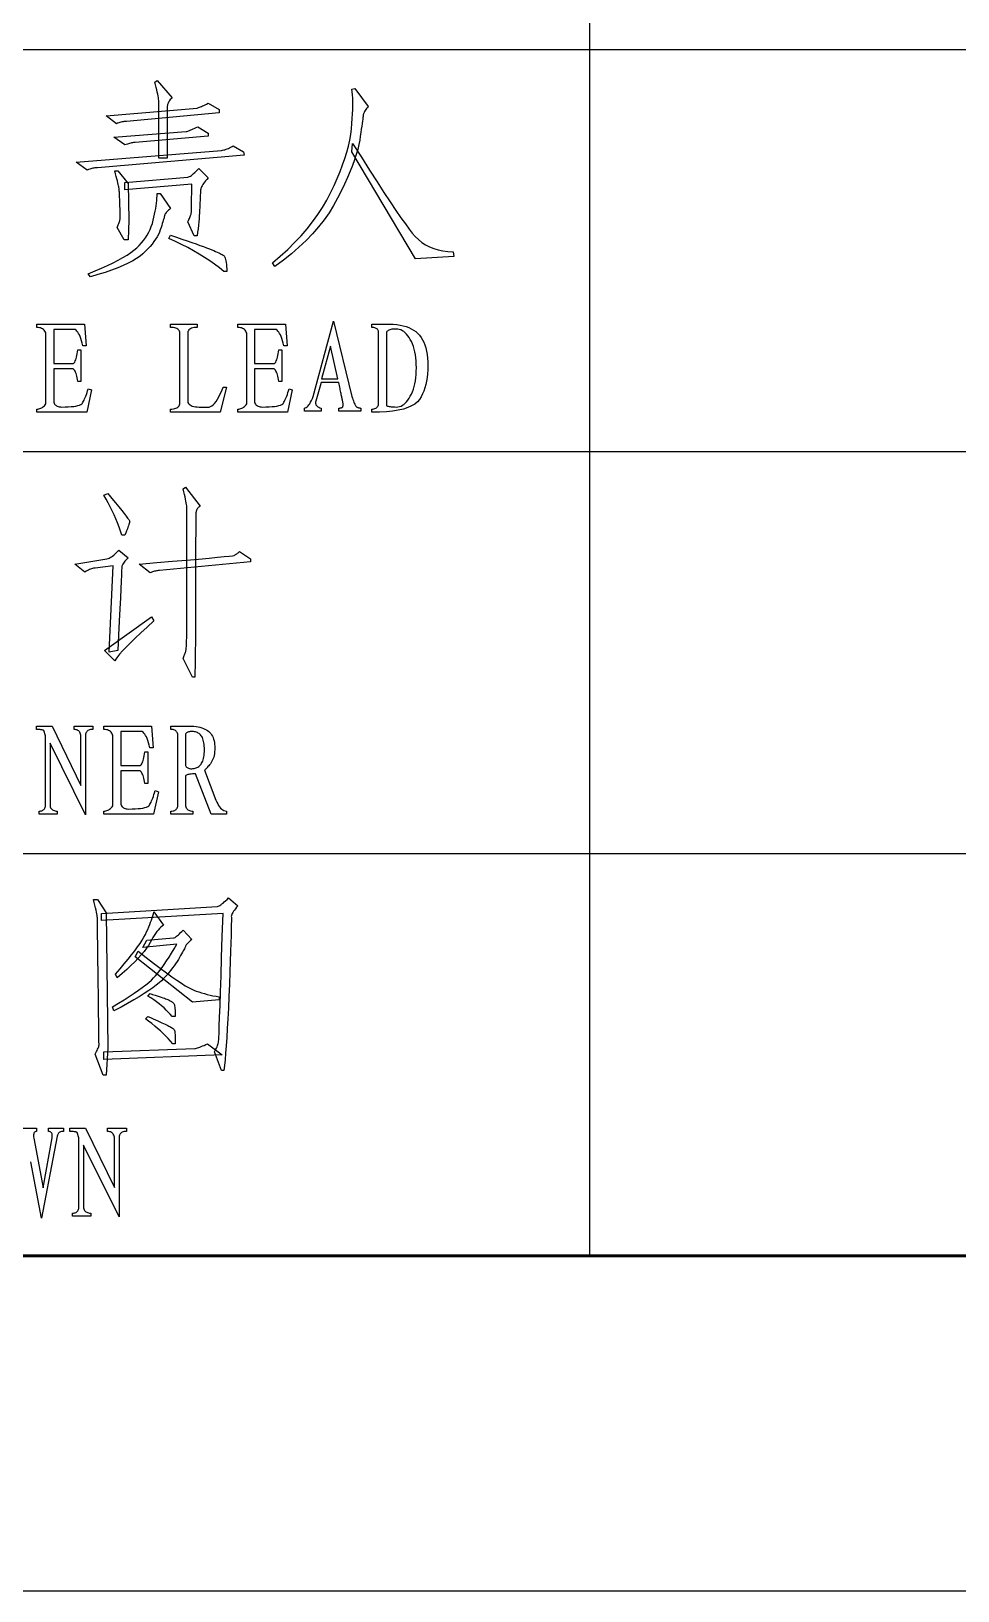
# Model space of a CAD drawing. Extents: x 0 to 420, y 0 to 297.
# Drawn here: x 244.66 to 258.49, y 0 to 23.28 of the extents above; entities that cross this region are included whole.
import ezdxf

# ---------------------------------------------------------------- set-up
doc = ezdxf.new("R2010")
doc.units = 0

msp = doc.modelspace()

# ---------------------------------------------------------------- linework, layer by layer
at = {"color": 7, "lineweight": 25}
for p, q in [((253, 5), (253, 47)), ((303, 23), (235, 23)), ((303, 17), (235, 17)), ((303, 11), (235, 11)), ((0, 0), (420, 0))]:
    msp.add_line(p, q, dxfattribs=at)
at = {"color": 7, "lineweight": 50}
for p, q in [((415, 5), (25, 5)), ((235, 5), (415, 5)), ((235, 5), (415, 5)), ((235, 5), (415, 5)), ((235, 5), (415, 5)), ((235, 5), (415, 5)), ((235, 5), (415, 5)), ((235, 5), (415, 5))]:
    msp.add_line(p, q, dxfattribs=at)
at = {"color": 7, "lineweight": 25}
for points in [[(246.69, 22.161), (246.69, 22.144), (246.69, 22.113), (246.69, 22.069), (246.69, 22.011), (246.69, 21.94), (246.69, 21.855), (246.69, 21.757), (246.69, 21.645), (246.69, 21.52), (246.69, 21.382), (246.562, 21.382), (246.562, 22.226), (246.561, 22.243), (246.559, 22.263), (246.556, 22.286), (246.552, 22.312), (246.547, 22.34), (246.54, 22.37), (246.533, 22.404), (246.524, 22.439), (246.514, 22.478), (246.503, 22.518), (246.538, 22.542), (246.761, 22.284), (246.747, 22.27), (246.735, 22.257), (246.725, 22.243), (246.716, 22.231), (246.708, 22.218), (246.702, 22.206), (246.697, 22.194), (246.693, 22.183), (246.691, 22.172)], [(249.562, 21.651), (249.55, 21.586), (249.533, 21.515), (249.512, 21.44), (249.487, 21.361), (249.456, 21.276), (249.421, 21.187), (249.381, 21.093), (249.337, 20.995), (249.287, 20.892), (249.233, 20.784), (249.173, 20.675), (249.106, 20.567), (249.031, 20.461), (248.948, 20.357), (248.858, 20.254), (248.761, 20.153), (248.656, 20.053), (248.543, 19.955), (248.423, 19.859), (248.296, 19.765), (248.261, 19.823), (248.377, 19.922), (248.487, 20.022), (248.59, 20.124), (248.686, 20.226), (248.776, 20.33), (248.86, 20.435), (248.937, 20.541), (249.007, 20.648), (249.071, 20.757), (249.128, 20.866), (249.18, 20.975), (249.227, 21.081), (249.269, 21.183), (249.307, 21.283), (249.34, 21.38), (249.369, 21.474), (249.393, 21.565), (249.413, 21.654), (249.428, 21.739), (249.439, 21.821), (249.446, 21.9), (249.452, 21.974), (249.456, 22.044), (249.459, 22.11), (249.46, 22.171), (249.46, 22.228), (249.459, 22.281), (249.455, 22.329), (249.451, 22.373), (249.444, 22.413), (249.491, 22.425), (249.69, 22.155), (249.677, 22.139), (249.665, 22.124), (249.654, 22.109), (249.645, 22.094), (249.636, 22.08), (249.629, 22.067), (249.624, 22.055), (249.619, 22.043), (249.616, 22.031), (249.614, 22.02), (249.613, 22.007), (249.61, 21.989), (249.607, 21.965), (249.603, 21.936), (249.598, 21.902), (249.592, 21.862), (249.586, 21.817), (249.579, 21.767), (249.571, 21.712)], [(246.081, 21.933), (246.069, 21.932), (246.056, 21.931), (246.043, 21.929), (246.029, 21.927), (246.014, 21.924), (245.998, 21.92), (245.982, 21.915), (245.965, 21.91), (245.947, 21.904), (245.929, 21.897), (245.776, 22.015), (247.136, 22.132), (247.146, 22.135), (247.157, 22.138), (247.17, 22.143), (247.185, 22.149), (247.2, 22.155), (247.217, 22.163), (247.236, 22.171), (247.256, 22.181), (247.277, 22.191), (247.3, 22.202), (247.464, 22.108), (247.464, 22.061)], [(246.21, 21.616), (246.198, 21.616), (246.185, 21.615), (246.172, 21.613), (246.157, 21.611), (246.143, 21.607), (246.127, 21.603), (246.111, 21.599), (246.094, 21.594), (246.076, 21.588), (246.058, 21.581), (245.894, 21.698), (246.972, 21.78), (246.982, 21.783), (246.994, 21.787), (247.007, 21.791), (247.022, 21.797), (247.039, 21.804), (247.057, 21.811), (247.078, 21.82), (247.099, 21.829), (247.123, 21.839), (247.147, 21.851), (247.3, 21.757), (247.3, 21.71)], [(247.499, 21.499), (247.516, 21.502), (247.532, 21.506), (247.549, 21.51), (247.567, 21.516), (247.584, 21.522), (247.602, 21.53), (247.62, 21.538), (247.638, 21.548), (247.656, 21.558), (247.675, 21.569), (247.827, 21.476), (247.839, 21.429), (245.647, 21.241), (245.635, 21.241), (245.623, 21.24), (245.609, 21.238), (245.595, 21.236), (245.58, 21.232), (245.565, 21.228), (245.548, 21.224), (245.531, 21.219), (245.514, 21.213), (245.495, 21.206), (245.331, 21.323)], [(250.956, 19.987), (250.968, 19.917), (250.394, 19.882), (249.444, 21.476), (249.456, 21.604), (249.587, 21.397), (249.709, 21.206), (249.822, 21.031), (249.925, 20.872), (250.019, 20.73), (250.103, 20.604), (250.178, 20.494), (250.244, 20.401), (250.3, 20.323), (250.347, 20.263), (250.391, 20.212), (250.439, 20.167), (250.49, 20.127), (250.545, 20.092), (250.605, 20.062), (250.667, 20.037), (250.734, 20.017), (250.804, 20.002), (250.878, 19.992)], [(246.105, 20.163), (246.046, 20.163), (245.94, 20.351), (245.949, 20.371), (245.957, 20.39), (245.964, 20.407), (245.97, 20.423), (245.976, 20.437), (245.98, 20.45), (245.983, 20.461), (245.985, 20.471), (245.987, 20.479), (245.987, 20.485), (245.987, 20.493), (245.987, 20.503), (245.987, 20.517), (245.986, 20.534), (245.986, 20.554), (245.985, 20.577), (245.984, 20.604), (245.984, 20.633), (245.983, 20.666), (245.981, 20.702), (245.98, 20.738), (245.979, 20.771), (245.978, 20.801), (245.977, 20.829), (245.976, 20.853), (245.974, 20.874), (245.973, 20.893), (245.972, 20.908), (245.971, 20.921), (245.97, 20.931), (245.968, 20.941), (245.965, 20.954), (245.962, 20.972), (245.957, 20.992), (245.951, 21.017), (245.944, 21.045), (245.936, 21.077), (245.927, 21.112), (245.916, 21.152), (245.905, 21.194), (245.952, 21.194), (246.105, 21.007), (246.116, 20.456)], [(246.995, 20.433), (247.004, 20.451), (247.012, 20.468), (247.02, 20.484), (247.026, 20.499), (247.032, 20.513), (247.037, 20.526), (247.041, 20.538), (247.044, 20.549), (247.046, 20.559), (247.048, 20.567), (247.049, 20.579), (247.05, 20.598), (247.051, 20.623), (247.052, 20.655), (247.052, 20.695), (247.053, 20.741), (247.053, 20.794), (247.054, 20.854), (247.054, 20.921), (247.054, 20.995), (246.058, 20.913), (246.058, 21.018), (246.995, 21.101), (247.007, 21.104), (247.02, 21.109), (247.035, 21.117), (247.05, 21.127), (247.065, 21.139), (247.082, 21.153), (247.1, 21.169), (247.119, 21.187), (247.139, 21.207), (247.159, 21.229), (247.3, 21.089), (247.28, 21.066), (247.262, 21.044), (247.246, 21.024), (247.231, 21.005), (247.219, 20.988), (247.209, 20.971), (247.201, 20.956), (247.195, 20.943), (247.191, 20.93), (247.189, 20.919), (247.187, 20.907), (247.186, 20.893), (247.185, 20.876), (247.184, 20.856), (247.183, 20.834), (247.181, 20.809), (247.18, 20.782), (247.179, 20.752), (247.178, 20.72), (247.177, 20.684), (247.175, 20.647), (247.173, 20.608), (247.171, 20.567), (247.167, 20.523), (247.164, 20.478), (247.159, 20.431), (247.154, 20.381), (247.149, 20.33), (247.143, 20.277), (247.136, 20.222), (247.089, 20.222)], [(246.48, 20.456), (246.491, 20.502), (246.501, 20.547), (246.509, 20.59), (246.517, 20.632), (246.523, 20.673), (246.529, 20.712), (246.533, 20.75), (246.536, 20.786), (246.538, 20.821), (246.538, 20.854), (246.585, 20.854), (246.737, 20.632), (246.722, 20.618), (246.708, 20.605), (246.695, 20.593), (246.684, 20.581), (246.674, 20.57), (246.666, 20.56), (246.66, 20.551), (246.655, 20.542), (246.651, 20.534), (246.649, 20.526), (246.648, 20.518), (246.645, 20.507), (246.641, 20.493), (246.636, 20.476), (246.63, 20.456), (246.623, 20.433), (246.615, 20.408), (246.606, 20.38), (246.596, 20.349), (246.585, 20.315), (246.572, 20.28), (246.556, 20.245), (246.537, 20.209), (246.516, 20.174), (246.491, 20.138), (246.464, 20.102), (246.434, 20.066), (246.401, 20.03), (246.366, 19.994), (246.327, 19.958), (246.283, 19.922), (246.232, 19.886), (246.173, 19.851), (246.106, 19.815), (246.031, 19.781), (245.949, 19.746), (245.859, 19.712), (245.761, 19.679), (245.655, 19.645), (245.542, 19.612), (245.507, 19.659), (245.611, 19.701), (245.708, 19.742), (245.799, 19.782), (245.882, 19.822), (245.958, 19.861), (246.027, 19.9), (246.089, 19.937), (246.144, 19.974), (246.192, 20.01), (246.233, 20.046), (246.27, 20.082), (246.303, 20.118), (246.334, 20.157), (246.363, 20.196), (246.389, 20.236), (246.412, 20.278), (246.433, 20.321), (246.451, 20.365), (246.467, 20.41)], [(247.353, 20.017), (247.383, 20.004), (247.411, 19.992), (247.436, 19.981), (247.459, 19.971), (247.479, 19.961), (247.496, 19.952), (247.511, 19.944), (247.523, 19.936), (247.533, 19.929), (247.54, 19.923), (247.546, 19.915), (247.551, 19.904), (247.556, 19.89), (247.561, 19.872), (247.565, 19.851), (247.569, 19.826), (247.572, 19.798), (247.576, 19.767), (247.579, 19.732), (247.581, 19.694), (247.534, 19.694), (247.467, 19.748), (247.396, 19.8), (247.323, 19.852), (247.245, 19.902), (247.165, 19.952), (247.081, 20.001), (246.994, 20.049), (246.904, 20.096), (246.811, 20.141), (246.714, 20.186), (246.737, 20.233), (246.826, 20.204), (246.908, 20.176), (246.985, 20.15), (247.055, 20.126), (247.12, 20.103), (247.178, 20.082), (247.231, 20.063), (247.277, 20.046), (247.318, 20.03)], [(245.431, 18.583), (245.421, 18.622), (245.411, 18.658), (245.401, 18.69), (245.39, 18.72), (245.378, 18.745), (245.366, 18.768), (245.354, 18.787), (245.341, 18.803), (245.328, 18.816), (245.314, 18.826), (244.994, 18.826), (244.994, 18.318), (245.032, 18.318), (245.068, 18.318), (245.102, 18.318), (245.135, 18.318), (245.165, 18.318), (245.194, 18.318), (245.221, 18.318), (245.246, 18.318), (245.269, 18.318), (245.29, 18.318), (245.3, 18.328), (245.308, 18.341), (245.316, 18.356), (245.323, 18.373), (245.33, 18.392), (245.335, 18.413), (245.341, 18.437), (245.345, 18.463), (245.35, 18.491), (245.353, 18.521), (245.4, 18.521), (245.4, 18.052), (245.353, 18.052), (245.349, 18.079), (245.345, 18.105), (245.34, 18.128), (245.334, 18.15), (245.328, 18.169), (245.32, 18.187), (245.312, 18.203), (245.303, 18.217), (245.293, 18.229), (245.283, 18.24), (245.246, 18.24), (245.211, 18.24), (245.178, 18.24), (245.146, 18.24), (245.117, 18.24), (245.089, 18.24), (245.062, 18.24), (245.038, 18.24), (245.015, 18.24), (244.994, 18.24), (244.994, 17.74), (244.999, 17.726), (245.006, 17.714), (245.014, 17.704), (245.024, 17.695), (245.035, 17.687), (245.047, 17.681), (245.061, 17.676), (245.076, 17.672), (245.093, 17.67), (245.111, 17.669), (245.163, 17.67), (245.211, 17.672), (245.254, 17.675), (245.292, 17.679), (245.326, 17.684), (245.355, 17.69), (245.379, 17.698), (245.398, 17.707), (245.413, 17.717), (245.423, 17.728), (245.431, 17.741), (245.439, 17.755), (245.447, 17.772), (245.456, 17.79), (245.464, 17.811), (245.473, 17.833), (245.482, 17.858), (245.491, 17.884), (245.5, 17.912), (245.509, 17.943), (245.556, 17.927), (245.486, 17.591), (244.744, 17.591), (244.744, 17.638), (244.759, 17.639), (244.774, 17.641), (244.788, 17.645), (244.802, 17.651), (244.816, 17.658), (244.829, 17.666), (244.841, 17.676), (244.854, 17.688), (244.865, 17.701), (244.876, 17.716), (244.876, 18.771), (244.869, 18.787), (244.861, 18.802), (244.851, 18.815), (244.84, 18.826), (244.828, 18.835), (244.814, 18.843), (244.798, 18.849), (244.781, 18.853), (244.763, 18.856), (244.744, 18.857), (244.744, 18.904), (245.455, 18.904), (245.478, 18.583)], [(246.994, 18.779), (246.994, 17.755), (246.998, 17.739), (247.005, 17.724), (247.016, 17.711), (247.029, 17.7), (247.044, 17.691), (247.063, 17.683), (247.084, 17.677), (247.109, 17.673), (247.136, 17.67), (247.165, 17.669), (247.314, 17.669), (247.334, 17.675), (247.355, 17.686), (247.376, 17.703), (247.396, 17.724), (247.417, 17.751), (247.439, 17.784), (247.46, 17.821), (247.481, 17.864), (247.503, 17.913), (247.525, 17.966), (247.572, 17.966), (247.478, 17.591), (246.736, 17.591), (246.736, 17.638), (246.76, 17.639), (246.781, 17.641), (246.801, 17.645), (246.818, 17.651), (246.833, 17.658), (246.846, 17.666), (246.857, 17.676), (246.866, 17.688), (246.872, 17.701), (246.876, 17.716), (246.876, 18.787), (246.872, 18.8), (246.866, 18.812), (246.857, 18.822), (246.846, 18.832), (246.833, 18.839), (246.818, 18.846), (246.801, 18.85), (246.781, 18.854), (246.76, 18.856), (246.736, 18.857), (246.736, 18.904), (247.134, 18.904), (247.134, 18.857), (247.11, 18.856), (247.089, 18.854), (247.069, 18.85), (247.052, 18.844), (247.037, 18.837), (247.024, 18.829), (247.013, 18.819), (247.004, 18.807), (246.998, 18.794)], [(248.431, 18.583), (248.421, 18.622), (248.411, 18.658), (248.401, 18.69), (248.39, 18.72), (248.378, 18.745), (248.366, 18.768), (248.354, 18.787), (248.341, 18.803), (248.328, 18.816), (248.314, 18.826), (247.994, 18.826), (247.994, 18.318), (248.032, 18.318), (248.068, 18.318), (248.102, 18.318), (248.135, 18.318), (248.165, 18.318), (248.194, 18.318), (248.221, 18.318), (248.246, 18.318), (248.269, 18.318), (248.29, 18.318), (248.3, 18.328), (248.308, 18.341), (248.316, 18.356), (248.323, 18.373), (248.33, 18.392), (248.335, 18.413), (248.341, 18.437), (248.345, 18.463), (248.35, 18.491), (248.353, 18.521), (248.4, 18.521), (248.4, 18.052), (248.353, 18.052), (248.349, 18.079), (248.345, 18.105), (248.34, 18.128), (248.334, 18.15), (248.328, 18.169), (248.32, 18.187), (248.312, 18.203), (248.303, 18.217), (248.293, 18.229), (248.283, 18.24), (248.246, 18.24), (248.211, 18.24), (248.178, 18.24), (248.146, 18.24), (248.117, 18.24), (248.089, 18.24), (248.062, 18.24), (248.038, 18.24), (248.015, 18.24), (247.994, 18.24), (247.994, 17.74), (247.999, 17.726), (248.006, 17.714), (248.014, 17.704), (248.024, 17.695), (248.035, 17.687), (248.047, 17.681), (248.061, 17.676), (248.076, 17.672), (248.093, 17.67), (248.111, 17.669), (248.163, 17.67), (248.211, 17.672), (248.254, 17.675), (248.292, 17.679), (248.326, 17.684), (248.355, 17.69), (248.379, 17.698), (248.398, 17.707), (248.413, 17.717), (248.423, 17.728), (248.431, 17.741), (248.439, 17.755), (248.447, 17.772), (248.456, 17.79), (248.464, 17.811), (248.473, 17.833), (248.482, 17.858), (248.491, 17.884), (248.5, 17.912), (248.509, 17.943), (248.556, 17.927), (248.486, 17.591), (247.744, 17.591), (247.744, 17.638), (247.759, 17.639), (247.774, 17.641), (247.788, 17.645), (247.802, 17.651), (247.816, 17.658), (247.829, 17.666), (247.841, 17.676), (247.854, 17.688), (247.865, 17.701), (247.876, 17.716), (247.876, 18.771), (247.869, 18.787), (247.861, 18.802), (247.851, 18.815), (247.84, 18.826), (247.828, 18.835), (247.814, 18.843), (247.798, 18.849), (247.781, 18.853), (247.763, 18.856), (247.744, 18.857), (247.744, 18.904), (248.455, 18.904), (248.478, 18.583)], [(249.314, 17.724), (249.312, 17.732), (249.31, 17.741), (249.309, 17.751), (249.306, 17.761), (249.304, 17.772), (249.302, 17.784), (249.299, 17.796), (249.296, 17.809), (249.294, 17.823), (249.29, 17.837), (249.287, 17.853), (249.284, 17.869), (249.28, 17.886), (249.277, 17.905), (249.273, 17.924), (249.269, 17.945), (249.265, 17.966), (249.26, 17.989), (249.256, 18.012), (249.251, 18.037), (248.986, 18.037), (248.908, 17.755), (248.904, 17.74), (248.903, 17.726), (248.905, 17.713), (248.909, 17.702), (248.915, 17.691), (248.925, 17.681), (248.936, 17.673), (248.95, 17.665), (248.967, 17.659), (248.986, 17.654), (248.986, 17.607), (248.736, 17.607), (248.736, 17.654), (248.75, 17.657), (248.764, 17.663), (248.777, 17.672), (248.791, 17.685), (248.804, 17.701), (248.817, 17.719), (248.83, 17.741), (248.843, 17.766), (248.856, 17.794), (248.869, 17.826), (249.173, 18.951), (249.447, 17.826), (249.454, 17.802), (249.462, 17.78), (249.469, 17.76), (249.475, 17.742), (249.482, 17.726), (249.488, 17.712), (249.494, 17.7), (249.499, 17.691), (249.504, 17.683), (249.509, 17.677), (249.514, 17.673), (249.52, 17.669), (249.525, 17.665), (249.532, 17.662), (249.538, 17.66), (249.546, 17.657), (249.553, 17.656), (249.562, 17.655), (249.57, 17.654), (249.58, 17.654), (249.58, 17.607), (249.251, 17.607), (249.251, 17.654), (249.259, 17.654), (249.266, 17.654), (249.273, 17.655), (249.279, 17.656), (249.285, 17.658), (249.29, 17.659), (249.295, 17.661), (249.299, 17.664), (249.303, 17.666), (249.306, 17.669), (249.309, 17.673), (249.311, 17.677), (249.313, 17.681), (249.315, 17.686), (249.316, 17.691), (249.316, 17.697), (249.316, 17.703), (249.316, 17.709), (249.315, 17.716)], [(249.744, 17.638), (249.76, 17.639), (249.775, 17.641), (249.789, 17.645), (249.801, 17.651), (249.812, 17.658), (249.821, 17.666), (249.829, 17.676), (249.836, 17.688), (249.841, 17.701), (249.845, 17.716), (249.845, 18.802), (249.84, 18.813), (249.834, 18.822), (249.826, 18.83), (249.818, 18.837), (249.808, 18.843), (249.797, 18.848), (249.786, 18.852), (249.773, 18.855), (249.759, 18.856), (249.744, 18.857), (249.744, 18.904), (250.064, 18.904), (250.116, 18.899), (250.165, 18.892), (250.211, 18.882), (250.254, 18.87), (250.294, 18.855), (250.332, 18.837), (250.367, 18.817), (250.399, 18.794), (250.428, 18.768), (250.455, 18.74), (250.478, 18.708), (250.5, 18.674), (250.518, 18.636), (250.535, 18.595), (250.548, 18.551), (250.56, 18.504), (250.568, 18.453), (250.575, 18.4), (250.578, 18.343), (250.58, 18.283), (250.578, 18.222), (250.575, 18.164), (250.568, 18.108), (250.56, 18.054), (250.548, 18.003), (250.535, 17.954), (250.518, 17.908), (250.5, 17.864), (250.478, 17.822), (250.455, 17.783), (250.425, 17.746), (250.386, 17.714), (250.338, 17.685), (250.281, 17.66), (250.214, 17.639), (250.139, 17.622), (250.054, 17.608), (249.96, 17.599), (249.856, 17.593), (249.744, 17.591)], [(249.962, 17.693), (249.969, 17.688), (249.978, 17.684), (249.989, 17.681), (250.001, 17.678), (250.015, 17.675), (250.031, 17.673), (250.048, 17.671), (250.067, 17.67), (250.088, 17.67), (250.111, 17.669), (250.134, 17.671), (250.157, 17.676), (250.179, 17.684), (250.2, 17.695), (250.221, 17.709), (250.242, 17.727), (250.261, 17.748), (250.281, 17.772), (250.3, 17.799), (250.318, 17.829), (250.335, 17.863), (250.35, 17.898), (250.364, 17.935), (250.375, 17.974), (250.385, 18.016), (250.393, 18.06), (250.4, 18.105), (250.404, 18.153), (250.407, 18.203), (250.408, 18.255), (250.407, 18.307), (250.404, 18.357), (250.4, 18.405), (250.393, 18.45), (250.385, 18.494), (250.375, 18.535), (250.364, 18.574), (250.35, 18.61), (250.335, 18.645), (250.318, 18.677), (250.3, 18.707), (250.281, 18.733), (250.261, 18.757), (250.241, 18.777), (250.22, 18.794), (250.199, 18.808), (250.177, 18.819), (250.154, 18.827), (250.131, 18.832), (250.107, 18.833), (250.084, 18.833), (250.062, 18.832), (250.043, 18.829), (250.026, 18.826), (250.01, 18.822), (249.997, 18.817), (249.985, 18.81), (249.976, 18.803), (249.968, 18.795), (249.962, 18.787)], [(249.236, 18.091), (249.126, 18.576), (248.994, 18.091)], [(245.8, 16.378), (245.862, 16.304), (245.918, 16.237), (245.967, 16.178), (246.01, 16.126), (246.046, 16.08), (246.075, 16.042), (246.098, 16.012), (246.115, 15.988), (246.125, 15.971), (246.128, 15.962), (246.127, 15.955), (246.125, 15.944), (246.122, 15.931), (246.117, 15.915), (246.11, 15.896), (246.103, 15.874), (246.094, 15.849), (246.083, 15.821), (246.071, 15.79), (246.058, 15.757), (246.011, 15.757), (245.991, 15.818), (245.97, 15.878), (245.947, 15.939), (245.923, 15.999), (245.897, 16.059), (245.869, 16.118), (245.839, 16.178), (245.808, 16.237), (245.776, 16.296), (245.741, 16.354)], [(247.183, 16.19), (247.171, 16.183), (247.161, 16.175), (247.152, 16.167), (247.144, 16.158), (247.137, 16.148), (247.131, 16.138), (247.126, 16.127), (247.123, 16.115), (247.12, 16.103), (247.118, 16.091), (247.117, 16.068), (247.116, 16.027), (247.115, 15.966), (247.114, 15.886), (247.114, 15.788), (247.113, 15.67), (247.113, 15.533), (247.113, 15.376), (247.112, 15.201), (247.112, 15.007), (247.112, 14.81), (247.112, 14.626), (247.111, 14.455), (247.11, 14.298), (247.109, 14.154), (247.108, 14.024), (247.107, 13.907), (247.105, 13.803), (247.103, 13.713), (247.101, 13.636), (247.065, 13.636), (246.925, 13.917), (246.932, 13.931), (246.938, 13.945), (246.944, 13.958), (246.949, 13.971), (246.954, 13.984), (246.959, 13.997), (246.963, 14.01), (246.966, 14.022), (246.969, 14.034), (246.972, 14.046), (246.974, 14.067), (246.976, 14.107), (246.978, 14.165), (246.979, 14.243), (246.98, 14.339), (246.982, 14.454), (246.982, 14.587), (246.983, 14.74), (246.983, 14.911), (246.983, 15.101), (246.983, 15.29), (246.983, 15.462), (246.983, 15.614), (246.983, 15.748), (246.983, 15.864), (246.983, 15.96), (246.983, 16.039), (246.983, 16.098), (246.983, 16.139), (246.983, 16.161), (246.983, 16.176), (246.981, 16.193), (246.978, 16.214), (246.974, 16.238), (246.969, 16.265), (246.962, 16.295), (246.955, 16.329), (246.946, 16.365), (246.936, 16.405), (246.925, 16.448), (246.96, 16.472)], [(245.823, 14.011), (245.882, 15.3), (245.612, 15.265), (245.6, 15.264), (245.587, 15.262), (245.574, 15.259), (245.56, 15.255), (245.545, 15.25), (245.529, 15.243), (245.513, 15.236), (245.496, 15.227), (245.478, 15.217), (245.46, 15.206), (245.308, 15.323), (245.788, 15.405), (245.805, 15.409), (245.821, 15.414), (245.838, 15.422), (245.856, 15.431), (245.873, 15.443), (245.891, 15.457), (245.909, 15.473), (245.927, 15.491), (245.945, 15.512), (245.964, 15.534), (246.105, 15.417), (246.087, 15.399), (246.071, 15.382), (246.057, 15.366), (246.045, 15.351), (246.034, 15.338), (246.026, 15.326), (246.019, 15.314), (246.015, 15.304), (246.012, 15.296), (246.011, 15.288), (246.01, 15.269), (246.008, 15.227), (246.005, 15.16), (246.001, 15.071), (245.996, 14.957), (245.99, 14.82), (245.982, 14.659), (245.973, 14.474), (245.963, 14.266), (245.952, 14.034)], [(247.933, 15.358), (246.573, 15.229), (246.563, 15.229), (246.553, 15.228), (246.541, 15.226), (246.528, 15.224), (246.515, 15.221), (246.5, 15.217), (246.485, 15.212), (246.468, 15.207), (246.451, 15.201), (246.433, 15.194), (246.269, 15.323), (246.532, 15.346), (246.768, 15.366), (246.976, 15.384), (247.158, 15.4), (247.313, 15.414), (247.441, 15.426), (247.541, 15.436), (247.615, 15.443), (247.661, 15.449), (247.681, 15.452), (247.687, 15.455), (247.694, 15.458), (247.701, 15.462), (247.709, 15.467), (247.717, 15.473), (247.726, 15.479), (247.736, 15.486), (247.746, 15.493), (247.757, 15.502), (247.769, 15.511), (247.933, 15.405)], [(246.491, 14.479), (246.388, 14.385), (246.295, 14.298), (246.212, 14.219), (246.139, 14.148), (246.075, 14.084), (246.022, 14.028), (245.978, 13.98), (245.944, 13.939), (245.92, 13.907), (245.905, 13.882), (245.753, 14.034), (246.456, 14.538)], [(244.869, 12.763), (244.845, 12.841), (244.838, 12.844), (244.831, 12.847), (244.822, 12.849), (244.813, 12.851), (244.802, 12.853), (244.791, 12.854), (244.778, 12.855), (244.765, 12.856), (244.751, 12.857), (244.736, 12.857), (244.736, 12.904), (244.97, 12.904), (245.4, 12.021), (245.4, 12.771), (245.396, 12.787), (245.391, 12.802), (245.384, 12.815), (245.376, 12.826), (245.367, 12.835), (245.356, 12.843), (245.343, 12.849), (245.33, 12.853), (245.315, 12.856), (245.298, 12.857), (245.298, 12.904), (245.58, 12.904), (245.58, 12.857), (245.562, 12.856), (245.545, 12.854), (245.53, 12.85), (245.517, 12.846), (245.505, 12.839), (245.495, 12.832), (245.487, 12.822), (245.48, 12.812), (245.474, 12.8), (245.47, 12.787), (245.47, 11.583), (244.939, 12.654), (244.939, 11.716), (244.943, 11.701), (244.948, 11.688), (244.955, 11.676), (244.964, 11.666), (244.974, 11.658), (244.986, 11.651), (244.999, 11.645), (245.014, 11.641), (245.03, 11.639), (245.048, 11.638), (245.048, 11.591), (244.775, 11.591), (244.775, 11.638), (244.79, 11.639), (244.804, 11.641), (244.816, 11.644), (244.827, 11.649), (244.837, 11.656), (244.846, 11.663), (244.854, 11.673), (244.86, 11.683), (244.865, 11.695), (244.869, 11.708)], [(246.431, 12.583), (246.421, 12.622), (246.411, 12.658), (246.401, 12.69), (246.39, 12.72), (246.378, 12.745), (246.366, 12.768), (246.354, 12.787), (246.341, 12.803), (246.328, 12.816), (246.314, 12.826), (245.994, 12.826), (245.994, 12.318), (246.032, 12.318), (246.068, 12.318), (246.102, 12.318), (246.135, 12.318), (246.165, 12.318), (246.194, 12.318), (246.221, 12.318), (246.246, 12.318), (246.269, 12.318), (246.29, 12.318), (246.3, 12.328), (246.308, 12.341), (246.316, 12.356), (246.323, 12.373), (246.33, 12.392), (246.335, 12.413), (246.341, 12.437), (246.345, 12.463), (246.35, 12.491), (246.353, 12.521), (246.4, 12.521), (246.4, 12.052), (246.353, 12.052), (246.349, 12.079), (246.345, 12.105), (246.34, 12.128), (246.334, 12.15), (246.328, 12.169), (246.32, 12.187), (246.312, 12.203), (246.303, 12.217), (246.293, 12.229), (246.283, 12.24), (246.246, 12.24), (246.211, 12.24), (246.178, 12.24), (246.146, 12.24), (246.117, 12.24), (246.089, 12.24), (246.062, 12.24), (246.038, 12.24), (246.015, 12.24), (245.994, 12.24), (245.994, 11.74), (245.999, 11.726), (246.006, 11.714), (246.014, 11.704), (246.024, 11.695), (246.035, 11.687), (246.047, 11.681), (246.061, 11.676), (246.076, 11.672), (246.093, 11.67), (246.111, 11.669), (246.163, 11.67), (246.211, 11.672), (246.254, 11.675), (246.292, 11.679), (246.326, 11.684), (246.355, 11.69), (246.379, 11.698), (246.398, 11.707), (246.413, 11.717), (246.423, 11.728), (246.431, 11.741), (246.439, 11.755), (246.447, 11.772), (246.456, 11.79), (246.464, 11.811), (246.473, 11.833), (246.482, 11.858), (246.491, 11.884), (246.5, 11.912), (246.509, 11.943), (246.556, 11.927), (246.486, 11.591), (245.744, 11.591), (245.744, 11.638), (245.759, 11.639), (245.774, 11.641), (245.788, 11.645), (245.802, 11.651), (245.816, 11.658), (245.829, 11.666), (245.841, 11.676), (245.854, 11.688), (245.865, 11.701), (245.876, 11.716), (245.876, 12.771), (245.869, 12.787), (245.861, 12.802), (245.851, 12.815), (245.84, 12.826), (245.828, 12.835), (245.814, 12.843), (245.798, 12.849), (245.781, 12.853), (245.763, 12.856), (245.744, 12.857), (245.744, 12.904), (246.455, 12.904), (246.478, 12.583)], [(246.962, 12.162), (246.962, 11.716), (246.966, 11.701), (246.972, 11.688), (246.979, 11.676), (246.987, 11.666), (246.997, 11.658), (247.009, 11.651), (247.022, 11.645), (247.037, 11.641), (247.054, 11.639), (247.072, 11.638), (247.072, 11.591), (246.744, 11.591), (246.744, 11.638), (246.76, 11.639), (246.775, 11.641), (246.789, 11.644), (246.801, 11.649), (246.812, 11.656), (246.821, 11.663), (246.829, 11.673), (246.836, 11.683), (246.841, 11.695), (246.845, 11.708), (246.845, 12.787), (246.841, 12.8), (246.836, 12.812), (246.829, 12.822), (246.821, 12.832), (246.812, 12.839), (246.801, 12.846), (246.789, 12.85), (246.775, 12.854), (246.76, 12.856), (246.744, 12.857), (246.744, 12.904), (247.087, 12.904), (247.119, 12.9), (247.149, 12.895), (247.178, 12.889), (247.204, 12.881), (247.229, 12.872), (247.252, 12.862), (247.273, 12.851), (247.292, 12.839), (247.31, 12.825), (247.326, 12.81), (247.34, 12.794), (247.352, 12.776), (247.363, 12.756), (247.373, 12.736), (247.381, 12.713), (247.388, 12.689), (247.393, 12.664), (247.397, 12.637), (247.399, 12.609), (247.4, 12.579), (247.399, 12.55), (247.397, 12.521), (247.394, 12.494), (247.389, 12.469), (247.383, 12.445), (247.376, 12.422), (247.367, 12.401), (247.357, 12.381), (247.346, 12.362), (247.333, 12.345), (247.321, 12.329), (247.309, 12.315), (247.297, 12.302), (247.287, 12.29), (247.278, 12.28), (247.269, 12.271), (247.262, 12.263), (247.255, 12.256), (247.249, 12.251), (247.244, 12.247), (247.415, 11.802), (247.428, 11.772), (247.442, 11.746), (247.456, 11.722), (247.47, 11.701), (247.486, 11.683), (247.502, 11.668), (247.518, 11.656), (247.535, 11.647), (247.553, 11.641), (247.572, 11.638), (247.572, 11.591), (247.345, 11.591), (247.111, 12.193), (247.087, 12.192), (247.065, 12.192), (247.045, 12.19), (247.027, 12.188), (247.011, 12.185), (246.997, 12.182), (246.986, 12.177), (246.976, 12.173), (246.968, 12.167)], [(247.197, 12.763), (247.187, 12.775), (247.176, 12.786), (247.165, 12.795), (247.153, 12.803), (247.14, 12.81), (247.126, 12.816), (247.112, 12.82), (247.097, 12.823), (247.081, 12.825), (247.064, 12.826), (247.047, 12.825), (247.032, 12.824), (247.019, 12.822), (247.006, 12.819), (246.996, 12.816), (246.986, 12.812), (246.978, 12.806), (246.971, 12.801), (246.966, 12.794), (246.962, 12.787), (246.962, 12.318), (246.966, 12.309), (246.971, 12.301), (246.977, 12.294), (246.985, 12.288), (246.994, 12.283), (247.004, 12.278), (247.015, 12.275), (247.027, 12.273), (247.041, 12.271), (247.056, 12.271), (247.073, 12.272), (247.089, 12.274), (247.104, 12.277), (247.119, 12.282), (247.133, 12.287), (247.147, 12.295), (247.159, 12.303), (247.171, 12.313), (247.182, 12.325), (247.193, 12.337), (247.202, 12.351), (247.211, 12.367), (247.219, 12.385), (247.225, 12.404), (247.231, 12.424), (247.235, 12.447), (247.239, 12.47), (247.242, 12.496), (247.243, 12.523), (247.244, 12.552), (247.243, 12.581), (247.242, 12.608), (247.239, 12.633), (247.236, 12.657), (247.232, 12.679), (247.227, 12.699), (247.221, 12.718), (247.214, 12.735), (247.206, 12.75)], [(245.8, 8.104), (245.776, 7.694), (245.73, 7.694), (245.612, 8.011), (245.623, 8.031), (245.633, 8.05), (245.642, 8.067), (245.65, 8.083), (245.656, 8.097), (245.662, 8.11), (245.666, 8.121), (245.669, 8.131), (245.67, 8.139), (245.671, 8.145), (245.671, 8.16), (245.67, 8.192), (245.67, 8.242), (245.669, 8.309), (245.668, 8.393), (245.667, 8.495), (245.665, 8.614), (245.663, 8.751), (245.661, 8.905), (245.659, 9.077), (245.657, 9.249), (245.655, 9.404), (245.653, 9.542), (245.652, 9.663), (245.65, 9.767), (245.649, 9.854), (245.649, 9.924), (245.648, 9.977), (245.648, 10.013), (245.647, 10.032), (245.647, 10.045), (245.645, 10.061), (245.642, 10.08), (245.638, 10.103), (245.633, 10.13), (245.626, 10.161), (245.619, 10.195), (245.61, 10.233), (245.6, 10.274), (245.589, 10.319), (245.647, 10.319), (245.776, 10.12)], [(247.616, 9.054), (247.609, 8.87), (247.602, 8.698), (247.594, 8.539), (247.586, 8.392), (247.578, 8.257), (247.57, 8.134), (247.561, 8.023), (247.552, 7.925), (247.543, 7.839), (247.534, 7.765), (247.499, 7.765), (247.394, 8.046), (247.405, 8.064), (247.415, 8.083), (247.424, 8.101), (247.432, 8.119), (247.439, 8.137), (247.445, 8.154), (247.45, 8.171), (247.454, 8.188), (247.456, 8.205), (247.458, 8.222), (247.46, 8.255), (247.462, 8.323), (247.466, 8.426), (247.471, 8.563), (247.477, 8.734), (247.484, 8.94), (247.492, 9.181), (247.501, 9.455), (247.511, 9.765), (247.522, 10.108), (245.706, 10.003), (245.706, 10.108), (247.44, 10.214), (247.451, 10.217), (247.462, 10.223), (247.475, 10.23), (247.489, 10.24), (247.505, 10.252), (247.522, 10.266), (247.541, 10.282), (247.56, 10.3), (247.582, 10.32), (247.605, 10.343), (247.745, 10.226), (247.725, 10.203), (247.707, 10.181), (247.692, 10.161), (247.679, 10.142), (247.668, 10.124), (247.659, 10.108), (247.652, 10.093), (247.648, 10.079), (247.645, 10.067), (247.646, 10.056), (247.646, 10.036), (247.646, 9.999), (247.645, 9.943), (247.644, 9.87), (247.641, 9.779), (247.638, 9.67), (247.634, 9.542), (247.629, 9.397), (247.623, 9.235)], [(245.94, 9.147), (245.917, 9.206), (245.985, 9.284), (246.047, 9.357), (246.105, 9.427), (246.157, 9.492), (246.204, 9.553), (246.246, 9.61), (246.283, 9.663), (246.315, 9.712), (246.341, 9.757), (246.362, 9.798), (246.38, 9.836), (246.397, 9.873), (246.413, 9.909), (246.428, 9.944), (246.441, 9.978), (246.454, 10.011), (246.465, 10.043), (246.475, 10.073), (246.484, 10.103), (246.491, 10.132), (246.632, 9.933), (246.613, 9.919), (246.594, 9.903), (246.575, 9.885), (246.555, 9.863), (246.535, 9.839), (246.515, 9.812), (246.495, 9.782), (246.474, 9.749), (246.454, 9.713), (246.433, 9.675), (246.409, 9.634), (246.379, 9.59), (246.344, 9.544), (246.303, 9.495), (246.257, 9.443), (246.205, 9.389), (246.147, 9.333), (246.084, 9.273), (246.015, 9.212)], [(246.603, 9.106), (246.567, 9.073), (246.524, 9.038), (246.472, 8.999), (246.413, 8.958), (246.346, 8.914), (246.271, 8.868), (246.189, 8.819), (246.098, 8.767), (246, 8.712), (245.894, 8.655), (245.87, 8.714), (245.961, 8.769), (246.045, 8.821), (246.122, 8.871), (246.194, 8.918), (246.258, 8.963), (246.317, 9.005), (246.368, 9.044), (246.414, 9.081), (246.453, 9.116), (246.485, 9.147), (246.515, 9.18), (246.546, 9.216), (246.578, 9.257), (246.611, 9.301), (246.645, 9.35), (246.68, 9.402), (246.716, 9.458), (246.754, 9.519), (246.792, 9.583), (246.831, 9.651), (246.327, 9.604), (246.386, 9.71), (246.784, 9.745), (246.794, 9.748), (246.805, 9.753), (246.817, 9.761), (246.829, 9.769), (246.843, 9.78), (246.857, 9.793), (246.873, 9.807), (246.889, 9.824), (246.907, 9.842), (246.925, 9.862), (247.054, 9.722), (247.038, 9.708), (247.024, 9.695), (247.011, 9.683), (246.999, 9.671), (246.989, 9.66), (246.981, 9.65), (246.973, 9.64), (246.967, 9.632), (246.963, 9.624), (246.96, 9.616), (246.957, 9.608), (246.952, 9.597), (246.946, 9.584), (246.937, 9.568), (246.928, 9.55), (246.916, 9.53), (246.903, 9.507), (246.889, 9.481), (246.872, 9.453), (246.855, 9.423), (246.835, 9.391), (246.814, 9.359), (246.792, 9.328), (246.769, 9.296), (246.745, 9.265), (246.719, 9.233), (246.692, 9.201), (246.663, 9.17), (246.634, 9.138)], [(246.21, 9.464), (246.257, 9.546), (246.374, 9.454), (246.484, 9.37), (246.584, 9.293), (246.676, 9.225), (246.759, 9.165), (246.834, 9.113), (246.9, 9.068), (246.958, 9.032), (247.007, 9.004), (247.048, 8.983), (247.085, 8.967), (247.123, 8.952), (247.162, 8.938), (247.202, 8.925), (247.243, 8.913), (247.285, 8.902), (247.328, 8.891), (247.372, 8.882), (247.418, 8.874), (247.464, 8.866), (247.464, 8.819), (247.065, 8.784)], [(246.433, 8.913), (246.471, 8.902), (246.507, 8.891), (246.54, 8.88), (246.57, 8.871), (246.598, 8.862), (246.623, 8.853), (246.646, 8.845), (246.665, 8.838), (246.682, 8.831), (246.696, 8.825), (246.709, 8.819), (246.72, 8.814), (246.731, 8.808), (246.741, 8.803), (246.751, 8.797), (246.759, 8.792), (246.766, 8.787), (246.773, 8.782), (246.779, 8.777), (246.784, 8.772), (246.789, 8.766), (246.793, 8.757), (246.796, 8.745), (246.799, 8.729), (246.802, 8.711), (246.804, 8.689), (246.806, 8.665), (246.807, 8.637), (246.807, 8.607), (246.808, 8.573), (246.761, 8.573), (246.734, 8.606), (246.705, 8.638), (246.674, 8.669), (246.641, 8.701), (246.605, 8.731), (246.568, 8.762), (246.529, 8.791), (246.487, 8.821), (246.443, 8.849), (246.397, 8.878)], [(246.362, 8.538), (246.397, 8.573), (246.438, 8.555), (246.477, 8.538), (246.513, 8.522), (246.547, 8.507), (246.578, 8.493), (246.606, 8.48), (246.633, 8.468), (246.656, 8.457), (246.678, 8.447), (246.696, 8.438), (246.713, 8.43), (246.728, 8.422), (246.742, 8.415), (246.754, 8.407), (246.765, 8.4), (246.774, 8.393), (246.782, 8.387), (246.788, 8.38), (246.793, 8.374), (246.796, 8.368), (246.798, 8.361), (246.8, 8.351), (246.802, 8.337), (246.803, 8.321), (246.805, 8.302), (246.806, 8.28), (246.807, 8.255), (246.807, 8.227), (246.808, 8.197), (246.808, 8.163), (246.772, 8.163), (246.739, 8.203), (246.704, 8.242), (246.667, 8.28), (246.628, 8.319), (246.588, 8.356), (246.546, 8.394), (246.503, 8.43), (246.457, 8.467), (246.411, 8.503)], [(245.741, 7.929), (245.741, 8.046), (247.101, 8.093), (247.113, 8.096), (247.127, 8.099), (247.142, 8.104), (247.159, 8.11), (247.177, 8.116), (247.196, 8.124), (247.217, 8.132), (247.239, 8.141), (247.263, 8.152), (247.288, 8.163), (247.511, 7.999)], [(245.369, 6.763), (245.345, 6.841), (245.338, 6.844), (245.331, 6.847), (245.322, 6.849), (245.313, 6.851), (245.302, 6.853), (245.291, 6.854), (245.278, 6.855), (245.265, 6.856), (245.251, 6.857), (245.236, 6.857), (245.236, 6.904), (245.47, 6.904), (245.9, 6.021), (245.9, 6.771), (245.896, 6.787), (245.891, 6.802), (245.884, 6.815), (245.876, 6.826), (245.867, 6.835), (245.856, 6.843), (245.843, 6.849), (245.83, 6.853), (245.815, 6.856), (245.798, 6.857), (245.798, 6.904), (246.08, 6.904), (246.08, 6.857), (246.062, 6.856), (246.045, 6.854), (246.03, 6.85), (246.017, 6.846), (246.005, 6.839), (245.995, 6.832), (245.987, 6.822), (245.98, 6.812), (245.974, 6.8), (245.97, 6.787), (245.97, 5.583), (245.439, 6.654), (245.439, 5.716), (245.443, 5.701), (245.448, 5.688), (245.455, 5.676), (245.464, 5.666), (245.474, 5.658), (245.486, 5.651), (245.499, 5.645), (245.514, 5.641), (245.53, 5.639), (245.548, 5.638), (245.548, 5.591), (245.275, 5.591), (245.275, 5.638), (245.29, 5.639), (245.304, 5.641), (245.316, 5.644), (245.327, 5.649), (245.337, 5.656), (245.346, 5.663), (245.354, 5.673), (245.36, 5.683), (245.365, 5.695), (245.369, 5.708)]]:
    msp.add_lwpolyline(points, close=True, dxfattribs=at)
msp.add_lwpolyline([(244.486, 6.904), (244.736, 6.904), (244.736, 6.857), (244.726, 6.856), (244.717, 6.853), (244.709, 6.848), (244.703, 6.841), (244.699, 6.831), (244.695, 6.82), (244.694, 6.807), (244.693, 6.792), (244.694, 6.775), (244.697, 6.755), (244.837, 6.013), (244.97, 6.763), (244.972, 6.781), (244.973, 6.797), (244.972, 6.811), (244.969, 6.823), (244.964, 6.833), (244.958, 6.842), (244.95, 6.848), (244.94, 6.853), (244.929, 6.856), (244.915, 6.857), (244.915, 6.904), (245.142, 6.904), (245.142, 6.857), (245.126, 6.856), (245.111, 6.854), (245.097, 6.85), (245.086, 6.846), (245.076, 6.839), (245.067, 6.832), (245.06, 6.822), (245.055, 6.812), (245.051, 6.8), (245.048, 6.787), (244.814, 5.56), (244.65, 6.404)], dxfattribs=at)

doc.saveas('drawing.dxf')
